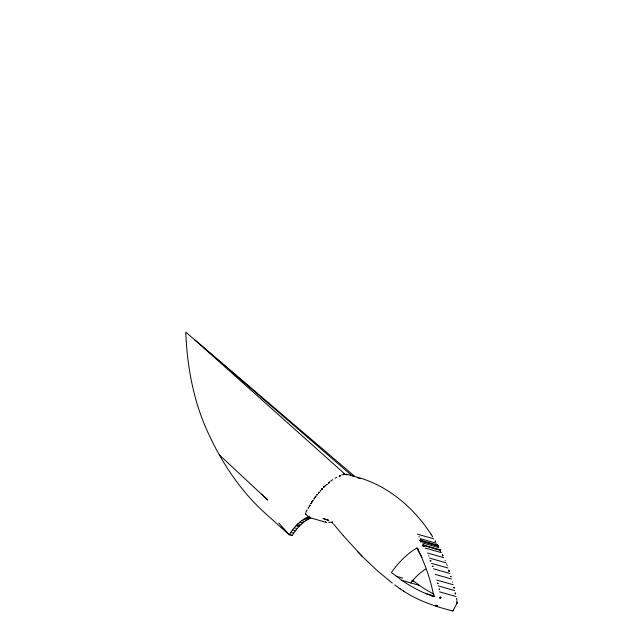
<?xml version="1.0" encoding="UTF-8"?>
<svg xmlns="http://www.w3.org/2000/svg" width="643" height="643" viewBox="0 0 643 643"><rect width="100%" height="100%" fill="white"/><g stroke="black" fill="none" stroke-linecap="round" stroke-linejoin="round"><path stroke-width="0.96" d="M329.28 482.234L328.629 483.142L329.385 482.234M339.576 476.367L340.388 475.466M437.537 545.071C438.325 547.547 436.846 543.118 437.762 545.722M312.731 500.833L312.249 501.548L312.723 500.744M442.593 555.15L442.778 556.018L442.432 554.604M343.579 474.807L344.375 474.092L343.675 474.204M312.41 500.833L312.168 501.379L312.876 500.431L312.249 501.548M445.173 560.728L445.117 560.358M447.279 565.808L447.086 565.406M449.168 571.346L448.653 570.1L449.103 571.442M315.673 496.404L315.247 497.256L315.882 496.444M451.016 576.731L450.767 576.192L450.976 576.819M452.672 582.349L452.592 581.939M318.88 492.369L318.317 493.374M319.097 492.401L318.341 492.956L318.671 492.45M455.557 593.979L455.091 592.83L455.541 593.891M457.036 603.327L456.835 601.526L457.181 602.443A1.326 0.812 53.2 0 1 457.189 602.853L453.178 610.4A1.407 0.868 -74 0 1 452.527 610.842L452.318 610.826C435.239 606.59 418.312 600.779 403.515 591.054M322.424 488.431A0.964 0.498 44.3 0 0 322.215 488.656L321.693 489.54M323.429 487.354L324.056 486.743M329.224 482.346A0.964 0.579 52.4 0 1 329.57 482.057L328.637 482.797L329.103 482.29M435.343 541.776L435.391 541.221M454.151 588.192C453.524 585.95 454.36 588.916 453.974 587.678M309.355 505.8L309.757 505.326M309.315 506.531L309.854 505.342M309.741 505.8L309.966 505.366M309.379 506.025L309.854 505.012M305.923 512.133L307.113 509.867M312.193 501.21L312.482 500.76M312.136 501.878L312.836 500.776M308.913 507.206L309.235 506.668M309.243 516.642C300.506 519.785 293.98 527.059 289.205 534.775L268.653 516.289A422.338 260.704 -74 0 1 206.467 429.243A260.728 160.943 -74 0 1 185.779 332.166L354.775 476.439L351.858 475.603L194.877 339.978L345.106 474.261M278.829 523.024L289.205 534.775L292.131 535.611C296.648 528.265 302.74 521.449 310.802 517.977M315.592 496.412L315.174 497.071L315.93 496.123A0.964 0.402 37.2 0 0 315.681 496.316M311.71 502.521L312.048 502.006M312.683 500.744L312.201 501.46L312.594 501.186M315.142 497.481L315.488 496.991M318.631 492.699L318.341 493.044L319.153 492.112A0.964 0.45 40.7 0 0 318.88 492.329M314.692 498.084L315.054 497.61M322.143 488.656L321.653 489.323L322.513 488.415M322.215 488.656L321.653 489.227L321.966 488.801M438.196 546.196A0.964 0.643 -28.7 0 0 437.931 545.778L421.543 540.94L422.073 541.727A0.964 0.643 -28.5 0 0 420.811 542.21C419.638 540.924 422.676 541.51 421.366 540.433L437.425 545.031M343.507 474.357L343.933 474.1M321.05 490.062L321.532 489.677M325.519 485.578L325.808 485.264A0.964 0.53 46.7 0 0 325.382 485.618L325.085 486.052A0.964 0.539 47.8 0 1 325.519 485.578L325.921 485.288M328.613 482.901L329.039 482.636M328.629 483.142L328.975 482.515M438.196 546.944A0.964 0.643 -29 0 0 437.996 546.036L421.929 541.438L420.498 541.631M324.578 486.558L324.98 486.196M323.919 486.944L323.606 487.209A0.964 0.53 46.7 0 1 323.911 486.952L324.225 486.695L323.493 487.298M430.858 560.792C428.061 560.849 432.088 561.009 430.706 560.688M330.598 481.197L332.752 479.638M340.605 475.482L339.649 475.981L340.669 475.394A0.964 0.683 67 0 0 340.26 475.716L339.777 475.788M440.045 549.749L440.439 550.424L439.941 549.709L423.874 545.119A0.964 0.635 -27.1 0 0 422.604 545.594L422.451 545.304A0.964 0.635 -27.4 0 1 423.721 544.822C425.087 546.028 422.218 545.28 423.223 546.534A0.964 0.627 -26.7 0 1 424.404 546.164L423.062 545.561L423.19 546.14M335.019 478.223L336.739 477.275M309.146 517.213L309.805 517.639L305.666 514.279M339.705 475.924L340.131 475.716M339.166 476.166L339.592 475.973M321.781 489.034L322.336 488.648M344.118 474.148L347.18 474.855M341.827 474.896L342.438 474.655M328.669 522.373L332.286 522.188M417.403 534.156L433.824 538.826M420.088 538.617L436.404 543.247M422.491 542.941L438.807 547.571M425.087 548.037L441.403 552.659M427.386 552.988L443.702 557.618M429.548 558.108L445.872 562.738M431.574 563.381L447.89 568.01M433.454 568.798L449.883 573.476M435.198 574.368L451.619 579.038M436.79 580.066L453.219 584.736M438.237 585.894L454.665 590.571M439.531 591.849L455.959 596.519M305.706 513.106L305.562 513.339A0.964 0.723 -47.5 0 0 305.867 514.384A0.94 0.579 -74 0 1 305.755 513.275M418.995 536.366L419.188 536.865M428.76 555.592L428.865 556.099M432.691 566.113L433.004 566.7L432.811 566.145M417.612 549.218L418.408 549.443M346.312 474.124L362.588 478.786C391.097 488.278 414.687 509.2 430.947 534.108M357.612 477.837L360.442 478.681M422.555 545.176L440.318 550.464A0.964 0.635 -27.1 0 1 440.511 551.356L440.383 551.099A0.964 0.635 -26.9 0 0 440.19 550.207L440.069 549.974M328.653 520.083L322.979 518.459L328.766 520.685M307.876 517.141L326.322 522.397M417.436 548.889L418.263 549.291L416.921 547.965A87.231 53.843 -74 0 0 391.442 572.495L402.799 581.007A330.373 203.935 -74 0 0 423.721 592.653L433.929 596.64C430.641 580.155 425.409 563.975 417.548 549.09M305.835 518.097L308.761 518.933M303.809 519.247L306.735 520.083M301.808 520.589L304.726 521.425M299.831 522.124L302.757 522.96M297.902 523.836L300.828 524.672M296.632 525.114L299.55 525.95M296.029 525.717L298.947 526.553M294.213 527.766L297.13 528.602M292.461 529.961L295.386 530.796M290.789 532.3L293.714 533.135M396.192 576.224L402.647 578.073M411.866 580.709L413.714 581.24L420.321 586.022A330.373 203.935 -74 0 0 434.097 594.245M401.883 580.372L419.413 585.379M439.298 597.371L441.138 597.894M426.14 593.682L434.7 596.165M431.027 595.619L434.716 596.672M437.634 545.24L437.819 545.738M453.685 610.231L453.564 610.183A0.981 0.747 -49.3 0 1 452.318 610.834M435.166 541.004L435.44 541.727L435.375 541.197M343.274 535.619L362.435 556.621L357.532 551.573M394.714 584.937L400.147 588.835M400.05 588.771L403.611 591.118M392.318 583.105L377.489 570.855L362.339 556.557M281.095 526.971L284.246 529.438M290.556 534.373L292.131 535.611M412.356 580.171L413.714 581.24M261.468 494.129L267.601 499.908L219.351 454.939M261.781 494.387L267.601 499.908M333.508 523.981L343.097 535.474M432.61 536.736L432.321 536.286M430.89 534.02L432.377 536.375M416.921 547.965L422.081 557.449M437.369 544.766L437.803 545.489M440.134 549.813L440.431 550.32M442.665 555.118L442.947 555.697M446.475 563.686L446.748 564.369M449.208 571.249L448.846 570.663M456.514 598.376L456.916 600.449M410.644 583.008A67.804 41.851 -74 0 1 425.674 569.039M440.809 597.291L439.997 598.657L439.892 597.902A1.326 0.812 53.2 0 1 439.732 597.451L440.527 596.921L440.809 597.291M309.572 505.511L309.339 505.953L309.588 505.535M437.272 605.545L437.111 605.802A1.407 0.868 -74 0 1 436.46 606.245L436.259 606.228A0.981 0.747 -49.3 0 1 435.962 605.151L437.272 605.545M308.471 507.616L308.27 508.099L308.471 507.616M310.971 503.389L310.826 503.799L311.284 503.051L310.971 503.389M325.985 522.22L325.326 521.891L325.985 522.22M314.17 498.574L313.929 499.032L314.17 498.574M316.991 494.821L316.806 495.214L317.32 494.555L316.991 494.821M320.536 490.641L320.254 491.051L320.536 490.641M327.094 484.275L326.861 484.621L327.094 484.275M437.803 583.04L437.955 583.635L437.803 583.04M439.177 588.932L439.314 589.543L439.177 588.932M332.511 522.212L332.182 521.915A0.964 0.739 -54.1 0 0 332.327 522.888L332.624 523.169A0.964 0.731 -49.5 0 1 332.511 522.212M419.943 540.618L419.783 540.361A0.964 0.651 -29.6 0 1 421.036 539.863L421.197 540.128A0.964 0.643 -29 0 0 419.943 540.618"/></g></svg>
